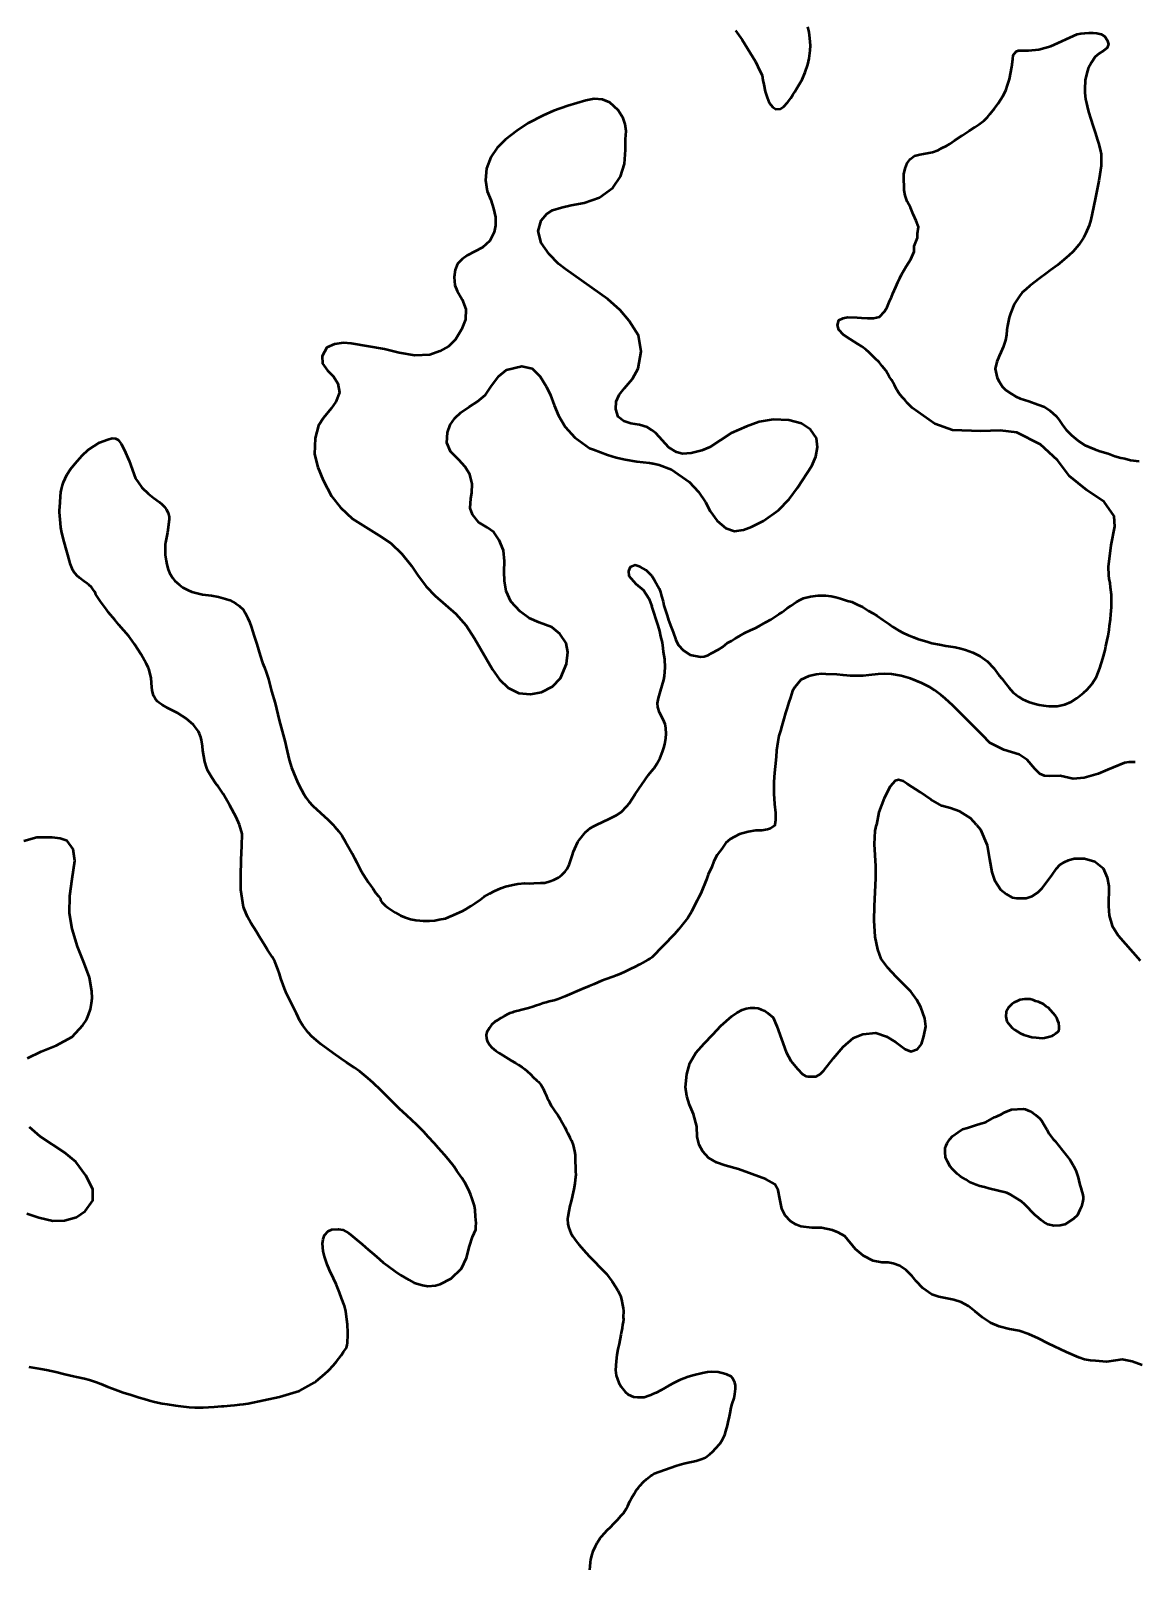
# Model space of a CAD drawing. Header units: metres. Extents: x 531395 to 538605, y 1843190 to 1853105.
# Drawn here: x 535329 to 536521, y 1847196 to 1848858 of the extents above; entities that cross this region are included whole.
import ezdxf

# ---------------------------------------------------------------- set-up
doc = ezdxf.new("R2010")
doc.units = ezdxf.units.M
doc.header["$LTSCALE"] = 4
doc.layers.add('2', color=7, linetype='Continuous', lineweight=53)

msp = doc.modelspace()

# ---------------------------------------------------------------- linework, layer by layer
at = {"layer": '2'}
for points in [[(536090.5, 1848858.36), (536097.61, 1848848.32), (536112.15, 1848824.97), (536116.91, 1848814.89), (536119.15, 1848810.29), (536120.03, 1848804.95), (536120.96, 1848800.27), (536122.65, 1848792.43), (536124.56, 1848786.05), (536126.88, 1848780.49), (536130.8, 1848775.76), (536134.16, 1848773.56), (536139.05, 1848773.87), (536142.9, 1848776.39), (536146.69, 1848780.58), (536150.16, 1848785.26), (536152.44, 1848789.02), (536154.64, 1848792.39), (536157.15, 1848796.43), (536160.28, 1848801.85), (536162.42, 1848805.72), (536165.91, 1848813.63), (536168.59, 1848821.72), (536170.18, 1848828.12), (536171.25, 1848836.79), (536171.39, 1848842.24), (536170.73, 1848850.2), (536170.25, 1848856.61), (536168.66, 1848862.52)], [(536376.87, 1848783.55), (536379.41, 1848787.61), (536382.49, 1848793.82), (536384.6, 1848799.41), (536386.59, 1848806.02), (536389.19, 1848819.31), (536390.33, 1848827.52), (536390.56, 1848831.86), (536393.75, 1848835.97), (536396.49, 1848836.88), (536407.21, 1848836.88), (536418.38, 1848838.02), (536431.15, 1848841.67), (536459.62, 1848854.39), (536463.83, 1848855.25), (536467.95, 1848855.72), (536472.35, 1848855.95), (536476.9, 1848856.07), (536481, 1848855.62), (536485.69, 1848854.46), (536489.47, 1848852.14), (536492.02, 1848848), (536493.54, 1848843.74), (536492.18, 1848839.67), (536488.23, 1848836.49), (536483.46, 1848833.74), (536479.17, 1848830.13), (536475.06, 1848823.8), (536471.72, 1848817.56), (536470.07, 1848812.55), (536468.34, 1848804.79), (536467.98, 1848795.24), (536468.04, 1848791.2), (536468.82, 1848784.25), (536469.72, 1848779.79), (536471.07, 1848773.55), (536472.16, 1848769.63), (536474, 1848763.71), (536476.85, 1848754.65), (536479.66, 1848747.01), (536481.39, 1848740.95), (536482.8, 1848736.55), (536484.61, 1848729.71), (536485.53, 1848724.99), (536485.83, 1848717.73), (536485.55, 1848712.09), (536484.25, 1848702.82), (536483.06, 1848696.03), (536480.87, 1848685.36), (536479.62, 1848677.92), (536477.55, 1848667.39), (536474.62, 1848654.02), (536472.71, 1848647.81), (536469.09, 1848639.45), (536466.52, 1848634.47), (536461.38, 1848626.85), (536455.3, 1848619.52), (536450.56, 1848615.33), (536443.33, 1848608.91), (536438.3, 1848604.96), (536430.98, 1848599.31), (536426.15, 1848595.9), (536419.4, 1848590.97), (536408.63, 1848582.46), (536404.6, 1848578.87), (536400.46, 1848575.15), (536397.37, 1848571.28), (536391.58, 1848562.55), (536387.73, 1848552.73), (536386.28, 1848548.26), (536384.29, 1848539.31), (536383.86, 1848534.96), (536383.19, 1848529.4), (536382.14, 1848523.68), (536379.71, 1848516.24), (536377.23, 1848510.48), (536375.46, 1848506.5), (536372.9, 1848500.35), (536371.28, 1848492.74), (536373.41, 1848483.07), (536375.28, 1848479.24), (536379.2, 1848473.29), (536382.58, 1848469.89), (536388.8, 1848465.64), (536393.52, 1848463.04), (536397.96, 1848460.67), (536407.55, 1848457.71), (536417.31, 1848454.38), (536424.27, 1848451.64), (536430.31, 1848447.76), (536437.01, 1848441.47), (536440.02, 1848437.9), (536444.38, 1848431.61), (536447.76, 1848427.04), (536453.67, 1848420.93), (536457.85, 1848417.36), (536461.86, 1848414.16), (536468.16, 1848410.31), (536472.43, 1848408.31), (536478.55, 1848406), (536484.39, 1848403.92)], [(536000, 1848426.43), (535995.08, 1848429.83), (535986.91, 1848432.44), (535977.28, 1848433.7), (535969.74, 1848436.38), (535963.81, 1848441.08), (535961.26, 1848449.09), (535961.67, 1848457.65), (535964.83, 1848464.8), (535970.38, 1848471.81), (535979.1, 1848482.09), (535985.36, 1848493.16), (535988.4, 1848511.62), (535985.76, 1848528.78), (535975.7, 1848544.86), (535965.88, 1848556.12), (535952.42, 1848568.13), (535906.74, 1848600.46), (535899.08, 1848606.14), (535889.02, 1848616.62), (535880.59, 1848628.9), (535877.29, 1848641.56), (535880.38, 1848653.02), (535886.45, 1848660.19), (535892.89, 1848664.17), (535902.36, 1848667.1), (535913.06, 1848669.63), (535926.78, 1848672.09), (535943.66, 1848678.03), (535957.78, 1848688.29), (535966.38, 1848700.61), (535970.71, 1848714.37), (535971.66, 1848729.46), (535971.62, 1848740.88), (535972.39, 1848749.64), (535971.16, 1848757.13), (535969.1, 1848763.79), (535963.57, 1848772.41), (535954.73, 1848780.77), (535946.7, 1848784.04), (535937.81, 1848784.52), (535928.83, 1848782.94), (535909.47, 1848777.03), (535893.93, 1848771.56), (535882.77, 1848766.49), (535866.47, 1848758.35), (535854.07, 1848750.02), (535841.89, 1848740.74), (535833.01, 1848731.73), (535826.02, 1848721.43), (535821.39, 1848709.26), (535820.25, 1848696.84), (535822.29, 1848684.79), (535825.98, 1848675.3), (535829.07, 1848666.28), (535831.03, 1848656.8), (535831.24, 1848647.56), (535829.78, 1848640.6), (535825.05, 1848631.21), (535817.05, 1848624.03), (535800.49, 1848615.32), (535795.02, 1848611.35), (535790.12, 1848606.14), (535787.41, 1848599.79), (535786.39, 1848591.91)], [(536495.61, 1848222.03), (536496.2, 1848227.18), (536496.74, 1848235.19), (536496.87, 1848243.29), (536496.66, 1848248.61), (536495.9, 1848256.48), (536495.35, 1848261.37), (536494.35, 1848265.69), (536493.88, 1848269.81), (536493.67, 1848278.65), (536496.52, 1848302.23), (536500.26, 1848322.39), (536499.8, 1848333.64), (536489.02, 1848349.12), (536470.28, 1848361.77), (536451.54, 1848376.78), (536438.42, 1848394.12), (536420.15, 1848411), (536394.39, 1848424.13), (536376.58, 1848426.01), (536355.5, 1848425.54), (536325.05, 1848426.48), (536305.84, 1848433.51), (536281.36, 1848450.81), (536276.37, 1848455.72), (536273.51, 1848459.18), (536270.7, 1848462.12), (536267.23, 1848466.29), (536264.71, 1848470.18), (536262.21, 1848474.98), (536258.94, 1848480.87), (536256.56, 1848484.65), (536252.86, 1848490.88), (536249.05, 1848495.79), (536245.7, 1848500.11), (536241.17, 1848504.42), (536234.69, 1848510.99), (536231.54, 1848513.51), (536226.99, 1848516.91), (536222.35, 1848519.9), (536214.47, 1848525.01), (536207.17, 1848529.67), (536202.27, 1848534.98), (536200.81, 1848539.9), (536202.29, 1848545.28), (536206.72, 1848547.61), (536211.41, 1848548.78), (536221.88, 1848548.4), (536226.49, 1848548.01), (536233.32, 1848547.47), (536239.56, 1848547.65), (536246.05, 1848549.03), (536251.65, 1848554.88), (536254.51, 1848559.63), (536257.24, 1848566.59), (536258.9, 1848570.43), (536260.55, 1848574.26), (536263.66, 1848581.39), (536265.83, 1848586.46), (536267.94, 1848590.87), (536269.96, 1848594.88), (536275.02, 1848603.27), (536279.95, 1848611.51), (536283.46, 1848619.73), (536283.63, 1848625.22), (536285.62, 1848630.66), (536287.02, 1848634.47), (536287.3, 1848638.93), (536288.14, 1848646.46), (536285.87, 1848652.72), (536282.57, 1848660.04), (536279.56, 1848667.13), (536276.09, 1848673.65), (536273.79, 1848680.17), (536272.64, 1848685.78), (536272.66, 1848690.21), (536272.54, 1848697.11), (536272.5, 1848703.23), (536273.78, 1848709.24), (536275.86, 1848715.08), (536279.14, 1848719.49), (536283.97, 1848722.9), (536289.52, 1848724.57), (536293.75, 1848725.17), (536299.5, 1848726.21), (536303.45, 1848727.05), (536309.45, 1848729.29), (536313.29, 1848731.15), (536318.57, 1848733.96), (536322.12, 1848736.06), (536327.06, 1848739.61), (536335.32, 1848744.98), (536342.99, 1848749.88), (536349.05, 1848753.95), (536353.53, 1848756.93), (536359.16, 1848761.35), (536362.82, 1848764.76), (536365.68, 1848768.34), (536370.22, 1848774.32), (536374.19, 1848779.59), (536376.87, 1848783.55)], [(535786.39, 1848591.91), (535787.07, 1848583.26), (535789.84, 1848577.01), (535794.99, 1848567.9), (535799.04, 1848557.16), (535798.71, 1848546.02), (535794.46, 1848535.29), (535787.84, 1848524.5), (535780.69, 1848517.42), (535770.88, 1848511.86), (535760.32, 1848508.05), (535744.03, 1848507.24), (535727.09, 1848510.23), (535711.22, 1848514.11), (535675.06, 1848520.15), (535666.87, 1848521.04), (535657.14, 1848519.48), (535648.93, 1848515.94), (535643.65, 1848506.59), (535644.14, 1848498.67), (535649.54, 1848491.11), (535656.15, 1848484.33), (535660.68, 1848476.88), (535662.45, 1848467.17), (535658.76, 1848457.15), (535653.66, 1848449.98), (535645.13, 1848439.94), (535639.75, 1848431.45), (535636.15, 1848417.88), (535635.69, 1848400.47), (535639.05, 1848386.42), (535644.88, 1848372.33), (535654, 1848355.06), (535663.71, 1848342.93), (535676.56, 1848330.62), (535705.49, 1848312.53), (535717.88, 1848304.26)], [(535840.97, 1848263.35), (535840.62, 1848273.87), (535840.85, 1848284.89), (535839.63, 1848296.28), (535835.09, 1848307.61), (535829.35, 1848316.21), (535822.27, 1848321.43), (535813.03, 1848326.83), (535806.13, 1848335.19), (535803.71, 1848342.13), (535804.53, 1848352.68), (535805.42, 1848358.93), (535805.8, 1848368.67), (535803.49, 1848378.43), (535798.29, 1848386.99), (535791.51, 1848394.29), (535782.6, 1848403.28), (535778.49, 1848412.72), (535779.12, 1848424), (535782.25, 1848432.34), (535787.26, 1848439.39), (535793.75, 1848445.64), (535802.73, 1848451.85), (535811.69, 1848457.31), (535820.19, 1848464.87), (535826.75, 1848474.36), (535834.69, 1848484.88), (535843.08, 1848491.56), (535859.63, 1848495.64), (535870.93, 1848493.07), (535879.58, 1848484.47), (535886.34, 1848473.51), (535890.55, 1848464.19), (535894.36, 1848453.64), (535899.33, 1848442.36), (535906.37, 1848430.02), (535916.73, 1848418.72), (535932.87, 1848406.9), (535937.01, 1848405.6), (535952.11, 1848399.73), (535961.49, 1848396.94), (535971.24, 1848394.62), (535983.86, 1848392.74), (535997.54, 1848391.22), (536001.02, 1848390.56)], [(536000, 1848390.75), (536008.09, 1848389.2), (536021.19, 1848384.03), (536040.32, 1848370.62), (536050.51, 1848359.84), (536058.06, 1848348.64), (536063.26, 1848339.11), (536070.65, 1848328.43), (536080.07, 1848320.58), (536089.5, 1848317.36), (536099.23, 1848318.92), (536107.92, 1848322.09), (536120.87, 1848328.44), (536136.9, 1848339.89), (536148.64, 1848352.03), (536157.57, 1848364.27), (536173.16, 1848387.85), (536177.46, 1848398.16), (536179.21, 1848408.17), (536177.86, 1848417.93), (536171.6, 1848427.34), (536161.83, 1848433.54), (536148.14, 1848437.23), (536131.32, 1848438.19), (536116.22, 1848435.47), (536102.34, 1848430.63), (536085.85, 1848423.22), (536062.58, 1848408.23), (536054.18, 1848404.46), (536042.56, 1848401.49), (536033.15, 1848400.83), (536026.66, 1848402.88), (536018.45, 1848407.64), (536004.57, 1848423.28), (536000, 1848426.43)], [(535362.05, 1848362.71), (535363.36, 1848367.09), (535364.46, 1848370.12), (535367.76, 1848378.12), (535372, 1848384.29), (535376.85, 1848390.41), (535381.76, 1848396.06), (535384.55, 1848399.04), (535391.07, 1848405.35), (535403.35, 1848413.25), (535412.02, 1848416.46), (535416.77, 1848417.89), (535420.44, 1848417.53), (535423.29, 1848416.1), (535426.61, 1848411.83), (535429.94, 1848405.65), (535435.16, 1848393.3), (535442.05, 1848374.28), (535444.82, 1848370.13), (535449.09, 1848364.59), (535456.07, 1848357.54), (535461.53, 1848353.22), (535468.1, 1848348.66), (535470.39, 1848346.63), (535473.53, 1848343.49), (535475.24, 1848341.27), (535477.52, 1848337.31)], [(536484.39, 1848403.92), (536493.18, 1848401.13), (536500.51, 1848398.56), (536506.97, 1848396.68), (536511.12, 1848395.72), (536517.42, 1848394.21), (536526.55, 1848393.02)], [(535554.45, 1848000), (535550.83, 1848008.26), (535544.2, 1848020.67), (535536.66, 1848033.57), (535531.83, 1848040.87), (535528.57, 1848044.96), (535524.49, 1848051.01), (535520.13, 1848058.36), (535518.73, 1848062.07), (535516.85, 1848067.89), (535514.8, 1848080.34), (535514.41, 1848084.77), (535513.5, 1848091.55), (535512.8, 1848094.49), (535511.27, 1848098.3), (535510.01, 1848100.82), (535504.94, 1848108.08), (535496.79, 1848114.75), (535487.91, 1848120.49), (535476.98, 1848126.11), (535470.76, 1848129.74), (535467.76, 1848131.69), (535466.03, 1848133.06), (535463.68, 1848135.57), (535461.73, 1848138.85), (535461.03, 1848140.7), (535460, 1848145.42), (535459.62, 1848148.75), (535458.96, 1848158.59), (535456.85, 1848167.41), (535455.8, 1848170.19), (535453.77, 1848174.18), (535448.29, 1848183.94), (535441.05, 1848195.3), (535438.59, 1848198.77), (535434.72, 1848204), (535424.14, 1848216.06), (535419.89, 1848221.37), (535413.04, 1848229.4), (535410.85, 1848232.65), (535404.16, 1848241.42), (535399.29, 1848248.96), (535398.78, 1848250.23), (535397.71, 1848252.16), (535395.87, 1848254.48), (535394.54, 1848256.62), (535391.82, 1848259.21), (535389.96, 1848260.69), (535386.15, 1848263.27), (535381.63, 1848266.85), (535378.81, 1848269.3), (535375.31, 1848273.37), (535374.24, 1848275.3), (535371.37, 1848282.34), (535370.67, 1848285.28), (535364.9, 1848305.88), (535362.44, 1848315.62), (535361.43, 1848321.19), (535360.88, 1848325.96), (535359.87, 1848337.81), (535359.91, 1848340.59), (535360.24, 1848342.92), (535360.93, 1848354.73), (535361.46, 1848359.5), (535362.05, 1848362.71)], [(535477.52, 1848337.31), (535478.38, 1848332.94), (535478.48, 1848330.05), (535476.5, 1848315.8), (535474.49, 1848305.05), (535474.26, 1848302.85), (535474.08, 1848296.06), (535474.23, 1848291.61), (535475.09, 1848285.3), (535475.9, 1848281.41), (535477.38, 1848275.9), (535478.89, 1848272.33), (535481.93, 1848266.88), (535484.6, 1848263.68), (535489.47, 1848259.17), (535493.17, 1848256.46), (535498.97, 1848253.38), (535503.01, 1848251.92), (535514.34, 1848249), (535524.4, 1848247.75), (535531.93, 1848246.33), (535539.42, 1848244.3), (535544.2, 1848242.68), (535550.53, 1848239.18), (535554.09, 1848236.57), (535558.7, 1848232.27), (535560.78, 1848228.89), (535563.62, 1848223.17), (535565.42, 1848219.15), (535567.3, 1848213.33), (535568.7, 1848209.62), (535570.48, 1848203.66), (535573.27, 1848195.17), (535576.75, 1848182.88), (535579.36, 1848174.97), (535581.4, 1848169.88), (535583.2, 1848164.78), (535585.65, 1848157.2), (535589.08, 1848144.31), (535592.88, 1848131.33), (535597.29, 1848113.11), (535603.69, 1848089.2), (535604.75, 1848084.25), (535608.18, 1848070.26), (535610.85, 1848061.87), (535615.89, 1848049.65), (535618.03, 1848044.7), (535621.51, 1848037.61), (535623.98, 1848033.06), (535626.62, 1848029.01), (535629.47, 1848025.24), (535633.9, 1848020.43), (535650.38, 1848005.42), (535655.57, 1848000)], [(535717.88, 1848304.26), (535729.88, 1848292.83), (535740.32, 1848279.92), (535746.96, 1848270.02), (535756.18, 1848257.5), (535765.87, 1848247.31), (535788.38, 1848227.93), (535799.42, 1848215.52), (535808.61, 1848201.28), (535821.32, 1848179.04), (535828, 1848167.96), (535835.28, 1848157.16), (535844.88, 1848147.82), (535856.21, 1848142.13), (535868.82, 1848141.22), (535880.85, 1848143.47), (535892.76, 1848149.49), (535901.52, 1848158.59), (535907.83, 1848173.87), (535909.28, 1848186.44), (535907.39, 1848196.24), (535900.81, 1848206.47), (535892.03, 1848213.43), (535878.39, 1848218.64), (535867.63, 1848223.11), (535857.94, 1848230.39), (535847.72, 1848241.39), (535842.78, 1848252.45), (535840.97, 1848263.35)], [(536000, 1848268.88), (535993.98, 1848275.28), (535987.58, 1848278.84), (535981.9, 1848280.62), (535976.57, 1848278.48), (535974.79, 1848274.22), (535975.15, 1848268.88), (535982.61, 1848260.35), (535991.13, 1848253.6), (535996.82, 1848244.71), (536000, 1848236.17)], [(536000, 1848268.88), (536003.47, 1848263.53), (536007.83, 1848255.37), (536009.33, 1848251.37), (536010.45, 1848247.2), (536012.17, 1848241.13), (536013.15, 1848237.07), (536016.6, 1848226.12), (536018.21, 1848221.08), (536021.14, 1848213.59), (536023.04, 1848208.33), (536025.94, 1848199.92), (536028.49, 1848194.61), (536034.42, 1848188.23), (536041.44, 1848183.81), (536052.51, 1848181.54), (536056.52, 1848181.86), (536060.78, 1848183.38), (536064.73, 1848185.39), (536071.96, 1848189.46), (536076.7, 1848192.47), (536081.99, 1848196.46), (536086.02, 1848198.87), (536090.65, 1848201.73), (536094.31, 1848203.97), (536100.57, 1848207.41), (536106.75, 1848210.45), (536111.72, 1848212.58), (536116.53, 1848215.07), (536123.13, 1848218.95), (536128.53, 1848221.9), (536132.08, 1848224), (536137.28, 1848227.58), (536140.94, 1848229.82), (536146.45, 1848234.09), (536150.46, 1848236.75), (536156.52, 1848240.82), (536160.32, 1848242.95), (536164.15, 1848244.81), (536171.5, 1848246.68), (536179.71, 1848247.87), (536188.21, 1848247.65), (536193.76, 1848246.97), (536198.97, 1848245.86), (536204.06, 1848244.61), (536211.65, 1848242.08), (536216.23, 1848240.77), (536222.81, 1848237.86), (536227.62, 1848235.66), (536234.24, 1848231.32), (536238.85, 1848228.58), (536243.46, 1848225.84), (536249.7, 1848221.33), (536256.17, 1848217.11), (536260.55, 1848214.08), (536267.03, 1848209.85), (536271.61, 1848207.37), (536276.27, 1848205.29), (536282.83, 1848202.64), (536287.07, 1848200.9), (536293.28, 1848198.99), (536297.43, 1848198.03), (536302.7, 1848196.4), (536310.97, 1848194.73), (536317.78, 1848193.28), (536327.85, 1848191.8), (536334, 1848190.41), (536338.98, 1848189.02), (536347.14, 1848186.02), (536354.99, 1848182.34), (536362.38, 1848176.92), (536369.63, 1848169.26), (536375.16, 1848161.8), (536378.2, 1848157.97), (536382.93, 1848151.86), (536385.94, 1848148.28), (536390.72, 1848142.83), (536396.56, 1848138.4), (536400.63, 1848135.86), (536407.22, 1848132.95), (536414.51, 1848130.64), (536418.81, 1848129.56), (536423.19, 1848128.88), (536429.14, 1848128.12), (536438.12, 1848128.22), (536446.27, 1848129.92), (536453.11, 1848132.9), (536459.2, 1848136.72), (536466.63, 1848142.51), (536470.66, 1848146.09), (536475.6, 1848151.99), (536480.56, 1848159.98), (536484.21, 1848169.25), (536487.46, 1848179.79), (536489.85, 1848188.66), (536490.64, 1848193.18), (536492.27, 1848199.62), (536493.06, 1848204.14), (536494.14, 1848210.78), (536494.7, 1848215.02), (536495.61, 1848222.03)], [(536000, 1848058.11), (536002.45, 1848061.18), (536005.44, 1848065.82), (536009.15, 1848072.24), (536011.69, 1848078.65), (536013.03, 1848082.97), (536014.25, 1848087.15), (536015.22, 1848093.65), (536015.5, 1848098.11), (536015.2, 1848104.21), (536014.31, 1848108.67), (536012.16, 1848113.9), (536008.34, 1848121.16), (536006.64, 1848126.97), (536006.29, 1848131.23), (536007.12, 1848136.67), (536009.37, 1848144.48), (536011.42, 1848150.58), (536013.1, 1848156.5), (536013.81, 1848160.62), (536014.34, 1848169.81), (536013.95, 1848179.02), (536012.8, 1848186.97), (536012.47, 1848190.98), (536011.67, 1848197.04), (536009.95, 1848203.56), (536008.58, 1848209.06), (536006.86, 1848215.24), (536000, 1848236.17)], [(536397.17, 1848075.9), (536380.36, 1848081.13), (536365.42, 1848088.61), (536357.58, 1848096.83), (536332.93, 1848121.2), (536325.42, 1848128.83), (536317.14, 1848136.37), (536312.68, 1848140.17), (536305.43, 1848145.48), (536300.39, 1848148.56), (536291.94, 1848152.96), (536285.9, 1848155.66), (536279.78, 1848157.97), (536269.39, 1848161.11), (536258.91, 1848162.66), (536251.7, 1848163.03), (536244.58, 1848162.61), (536234.65, 1848161.63), (536228.59, 1848161.08), (536222.49, 1848160.78), (536214.65, 1848160.94), (536207.01, 1848161.65), (536200, 1848162.55), (536188.24, 1848162.79), (536183.92, 1848162.96), (536177.6, 1848162.38), (536169.71, 1848160.7), (536161.19, 1848156.49), (536154.5, 1848148.7), (536152.22, 1848144.66), (536149.77, 1848137.47), (536148.23, 1848132.61), (536146.07, 1848125.19), (536144.7, 1848121.13), (536142.71, 1848114.52), (536140.69, 1848106.99), (536138.95, 1848101.58), (536137.35, 1848096.06), (536136.1, 1848089.79), (536134.72, 1848080.12), (536134.3, 1848073.42), (536133.25, 1848063), (536132.58, 1848056.28), (536131.85, 1848046.55), (536131.88, 1848040.43), (536132.07, 1848033.02), (536132.33, 1848028.35), (536132.77, 1848022.15), (536133.67, 1848012.99), (536133.68, 1848004.78), (536133.04, 1848000)], [(536522.5, 1848067.71), (536515.6, 1848067.59), (536511, 1848066.81), (536492.42, 1848059.45), (536482.33, 1848054.96), (536467.39, 1848050.85), (536455.44, 1848049.73), (536441.25, 1848052.72), (536430.04, 1848052.35), (536424.44, 1848052.72), (536419.21, 1848054.96), (536413.98, 1848060.57), (536405.76, 1848070.29), (536397.17, 1848075.9)], [(535940.41, 1848000), (535953.99, 1848006.35), (535961.85, 1848010.52), (535966.79, 1848013.75), (535973.12, 1848019.93), (535975.43, 1848022.95), (535982.18, 1848032.9), (535996.31, 1848053.82), (536001.65, 1848060.03)], [(536350.77, 1848000), (536344.62, 1848006.96), (536332.76, 1848014.42), (536322.98, 1848017.92), (536313.45, 1848020.33), (536301.52, 1848027.28), (536290.02, 1848035.1), (536276.14, 1848044.21), (536271.69, 1848047.15), (536266.7, 1848048.45), (536263.05, 1848047.62), (536257.65, 1848041.28), (536251.04, 1848028.55), (536245.55, 1848013.58), (536242.8, 1848000)], [(535797.94, 1847613.22), (535794.76, 1847618.47), (535789.5, 1847626.06), (535785.96, 1847631.08), (535780.05, 1847638.49), (535776.16, 1847643.28), (535769.71, 1847650.44), (535765.05, 1847655.32), (535758.39, 1847662.65), (535753.68, 1847667.92), (535746.02, 1847675.7), (535740.87, 1847680.62), (535735.33, 1847685.7), (535727.02, 1847693.31), (535721.31, 1847699.03), (535713.01, 1847707.31), (535707.21, 1847712.92), (535698.86, 1847720.91), (535693.21, 1847726.06), (535684.38, 1847733.23), (535678.46, 1847737.41), (535669.99, 1847743.09), (535664.48, 1847747.12), (535655.67, 1847753.24), (535650.18, 1847757.09), (535642.37, 1847762.75), (535640.02, 1847764.96), (535632.82, 1847771.17), (535628.52, 1847775.44), (535622.99, 1847782.89), (535619.83, 1847787.96), (535615.94, 1847795.99), (535612.27, 1847803.85), (535605.24, 1847817.61), (535603.21, 1847822.81), (535601.67, 1847827.1), (535599.25, 1847833.97), (535597.72, 1847838.94), (535595.8, 1847844.05), (535592.58, 1847852.06), (535589.8, 1847857.16), (535584.81, 1847864.87), (535581.61, 1847870.31), (535576.23, 1847878.84), (535572.49, 1847884.88), (535566.86, 1847893.94), (535563.26, 1847900.39), (535558.9, 1847910.84), (535555.77, 1847929.58), (535555.77, 1847944.28), (535556.36, 1847961.92), (535556.95, 1847977.21), (535557.54, 1847990.15), (535554.45, 1848000)], [(535655.57, 1848000), (535657.26, 1847998.24), (535661.83, 1847992.81), (535664.98, 1847988.27), (535669.21, 1847981.63), (535672.04, 1847976.53), (535676.11, 1847968.98), (535678.66, 1847963.88), (535681.25, 1847959.01), (535685.32, 1847951.15), (535687.89, 1847946.86), (535691.56, 1847940.84), (535693.51, 1847937.95), (535696.35, 1847933.84), (535698.55, 1847930.93), (535701.99, 1847926.21), (535704.62, 1847922.96), (535706.83, 1847919.99), (535706.9, 1847918.36), (535708.21, 1847916.45), (535709.99, 1847914.61), (535712.31, 1847912.34), (535714.97, 1847910.23), (535719.31, 1847907.23), (535722.68, 1847905.2), (535728.51, 1847901.89), (535732.94, 1847900.11), (535739.1, 1847898.04), (535745.18, 1847896.69), (535749.21, 1847896.31), (535753.08, 1847896.28), (535759.63, 1847896.07), (535765.73, 1847896.66), (535770.23, 1847897.42), (535776.96, 1847898.81), (535781.01, 1847900.36), (535785.4, 1847902.08), (535789.43, 1847903.88), (535795.14, 1847906.71), (535798.9, 1847908.72), (535805, 1847912.33), (535809.02, 1847915.21), (535814.83, 1847919.27), (535818.61, 1847922.13), (535824.96, 1847925.76), (535829.75, 1847928.25), (535837, 1847931.39), (535842.1, 1847933.19), (535849.86, 1847935.05), (535855.19, 1847936.03), (535862.85, 1847936.68), (535867.81, 1847936.65), (535872.63, 1847936.73), (535879.6, 1847937.05), (535884.4, 1847937.37), (535890.39, 1847938.91), (535894.2, 1847940.44), (535899.33, 1847943.09), (535902.55, 1847945.51), (535906.46, 1847949.35), (535908.54, 1847952.25), (535910.8, 1847956.74), (535912, 1847959.9), (535913.07, 1847963.17), (535914.04, 1847966.3), (535915.53, 1847971.19), (535916.84, 1847974.48), (535920.15, 1847981.39), (535921.28, 1847983.09), (535925.36, 1847988.52), (535928.34, 1847992.01), (535933.52, 1847996.36), (535937.48, 1847998.63), (535940.41, 1848000)], [(536133.04, 1848000), (536132.95, 1847999.05), (536128.43, 1847996.1), (536125.18, 1847994.93), (536118.79, 1847993.76), (536112.39, 1847993.76), (536104.29, 1847992.43), (536094.99, 1847989.77), (536089.33, 1847987.1), (536084.68, 1847984.43), (536080.03, 1847980.43), (536075.71, 1847974.1), (536070.72, 1847967.43), (536067.06, 1847960.77), (536064.74, 1847954.43), (536061.08, 1847946.1), (536059.09, 1847940.77), (536053.1, 1847925.77), (536050.78, 1847921.77), (536049.12, 1847918.1), (536045.46, 1847911.43), (536042.8, 1847905.77), (536038.81, 1847899.43), (536034.82, 1847894.1), (536028.84, 1847886.77), (536024.52, 1847881.77), (536000, 1847856.45)], [(536291.33, 1847762.89), (536294, 1847771.4), (536296.04, 1847781.76), (536295.14, 1847790.39), (536290.8, 1847802.71), (536286.41, 1847810.83), (536280.11, 1847819.69), (536264.02, 1847835.72), (536254.94, 1847845.23), (536247.78, 1847854.96), (536244.32, 1847865.23), (536241.25, 1847878.67), (536240.39, 1847896.36), (536240.62, 1847912.01), (536242.3, 1847942.17), (536242.19, 1847955.2), (536240.82, 1847979.08), (536241.44, 1847993.27), (536242.8, 1848000)], [(536350.77, 1848000), (536355.42, 1847994.74), (536362.45, 1847977.77), (536365.05, 1847962.76), (536367.5, 1847948.57), (536370.46, 1847940.14), (536374.32, 1847933.99), (536377.04, 1847930.12), (536383.4, 1847925.1), (536389.31, 1847921.46), (536394.31, 1847920.78), (536399.99, 1847920.55), (536404.76, 1847920.78), (536411.12, 1847922.83), (536417.25, 1847926.7), (536421.79, 1847931.48), (536431.83, 1847944.64), (536437.37, 1847952.61), (536441.12, 1847956.81), (536445.8, 1847959.67), (536450.24, 1847961.73), (536456.4, 1847963.33), (536463.58, 1847963.44), (536467.8, 1847963.33), (536478.72, 1847960.42), (536488, 1847952.88), (536492.25, 1847943.13), (536494.12, 1847933.54), (536493.7, 1847912.04), (536494.25, 1847901.75), (536497.56, 1847890.82), (536497.56, 1847890.82), (536504.16, 1847880.38), (536527.78, 1847853.36)], [(535325.51, 1847747.77), (535340.09, 1847754.95), (535356.26, 1847761.46), (535373.62, 1847770.7), (535385.31, 1847783.26), (535389.24, 1847789.26), (535391.21, 1847794.42), (535393.42, 1847800.57), (535394.64, 1847806.96), (535395.13, 1847812.61), (535394.95, 1847820.06), (535392.49, 1847834.76), (535386.58, 1847850.45), (535379.45, 1847868.27), (535373.47, 1847887.31), (535370.62, 1847904.44), (535371.24, 1847923.27), (535373.54, 1847941.53), (535376.57, 1847960.96), (535374.78, 1847973.58), (535368.26, 1847982.42), (535360.61, 1847985.2), (535352.06, 1847986.36), (535335.46, 1847986.38), (535321.39, 1847982.27)], [(536000, 1847856.45), (535997.96, 1847855.08), (535995.89, 1847853.99), (535990.03, 1847850.85), (535986.9, 1847848.94), (535981.31, 1847846.08), (535977.37, 1847844.27), (535970.97, 1847841.11), (535966.84, 1847839.29), (535962.46, 1847837.36), (535957.98, 1847835.67), (535950.75, 1847833.16), (535945.72, 1847831.16), (535937.85, 1847827.66), (535932.51, 1847825.45), (535924.6, 1847822.28), (535919.52, 1847820.02), (535911.25, 1847816.38), (535905.91, 1847814.18), (535898.77, 1847811.59), (535894.5, 1847810.18), (535888.97, 1847808.87), (535885.73, 1847807.99), (535882.58, 1847807.04), (535879.21, 1847805.82), (535874.47, 1847804.18), (535871.42, 1847803.16), (535866.8, 1847801.87), (535862.59, 1847800.71), (535859.68, 1847799.88), (535855.78, 1847798.92), (535853.82, 1847798.53), (535851.07, 1847797.71), (535849.46, 1847797.19), (535846.74, 1847796.2), (535844.43, 1847795.18), (535840.34, 1847793.04), (535837.21, 1847791.17), (535832.29, 1847788.18), (535830.9, 1847787.18), (535826.98, 1847783.55), (535824.48, 1847780.59), (535821.94, 1847775.86), (535821.18, 1847773.02), (535821.31, 1847769.02), (535822.13, 1847766.27), (535824.61, 1847762.22), (535827.11, 1847759.33), (535831.66, 1847755.43), (535834.75, 1847753.28), (535839.42, 1847750.48), (535842.2, 1847748.88), (535845.08, 1847747.04), (535848.23, 1847745.15), (535852.79, 1847742.59), (535855.86, 1847740.6), (535860.11, 1847737.84), (535862.75, 1847735.92), (535865.35, 1847733.72), (535869.38, 1847729.92), (535871.87, 1847727.2), (535875.63, 1847723.63), (535877.65, 1847722.02), (535880.42, 1847718.33), (535881.53, 1847716.71), (535882.67, 1847714.75), (535884.56, 1847710.71), (535885.67, 1847708.33), (535887.1, 1847704.65), (535888.29, 1847702.36), (535889.4, 1847699.99), (535891.34, 1847696.2), (535893.08, 1847693.48), (535896.09, 1847689.15), (535898.38, 1847685.99), (535901.4, 1847681.49), (535903.29, 1847678.2), (535905.95, 1847673.24), (535907.51, 1847669.91), (535909.23, 1847666.6), (535911.62, 1847661.87), (535913.34, 1847658.56), (535915.18, 1847653.51), (535915.96, 1847650.34), (535916.56, 1847647.32), (535917.13, 1847643.12), (535917.24, 1847640.04), (535917.34, 1847634.87), (535917.45, 1847631.04), (535917.62, 1847625.21), (535917.81, 1847621.47), (535917.26, 1847616.06), (535916.79, 1847612.24), (535915.75, 1847606.02), (535914.5, 1847599.53), (535914.05, 1847597.64), (535912.65, 1847591.71), (535911.59, 1847587.91), (535910.24, 1847582.24), (535909.28, 1847576.11), (535909.1, 1847574)], [(536173.15, 1847564.16), (536161.04, 1847565.75), (536161.04, 1847565.75), (536155.71, 1847567.81), (536149.81, 1847571.33), (536144.03, 1847577.45), (536140.47, 1847584.91), (536140.47, 1847584.91), (536138.36, 1847595.66), (536136.73, 1847605.06), (536132.99, 1847611.31), (536123.41, 1847616.77), (536093.59, 1847627.65), (536079.31, 1847631.82), (536069.9, 1847634.82), (536061.32, 1847640.08), (536055.35, 1847646.93), (536051.18, 1847654.1), (536049.22, 1847662.6), (536048.58, 1847673.74), (536045.2, 1847687.04), (536040.69, 1847697.18), (536037.75, 1847706.65), (536036.62, 1847716.44), (536037.81, 1847730.37), (536041.18, 1847742.19), (536047.53, 1847753.38), (536056.47, 1847763.69), (536066.05, 1847773.1), (536074.64, 1847782.72), (536086.6, 1847792.94), (536092.4, 1847797.11), (536097.59, 1847799.78), (536102.19, 1847801.27), (536106.79, 1847802.01), (536111.53, 1847802.01), (536114.94, 1847801.57), (536118.35, 1847800.38), (536122.06, 1847798.74), (536125.17, 1847796.51), (536131.16, 1847791.64), (536135.06, 1847782.18), (536145.41, 1847754.27), (536150.41, 1847744.81), (536157.32, 1847736.25), (536162.8, 1847730.54), (536166.46, 1847728.3), (536168.7, 1847727.89), (536172.35, 1847727.69), (536175.61, 1847727.69), (536177.64, 1847727.69), (536181.91, 1847730.34), (536183.94, 1847732.17), (536185.97, 1847734.42), (536196.5, 1847747.8), (536206.82, 1847760.1), (536217.98, 1847769.8), (536228.09, 1847773.78), (536242.06, 1847775.07), (536253.5, 1847771.23), (536263.91, 1847765.1), (536273.85, 1847757.42), (536280.08, 1847754.8), (536287, 1847757.43), (536291.33, 1847762.89)], [(535324.64, 1847579.62), (535337.52, 1847575.4), (535352.7, 1847571.88), (535365.28, 1847572.16), (535378.22, 1847575.81), (535387.81, 1847582.31), (535395.84, 1847593.92), (535395.95, 1847606), (535388.53, 1847620.77), (535377.77, 1847635.47), (535365.47, 1847645.8), (535339.21, 1847663.12), (535327.5, 1847672.98)], [(535635.63, 1847397.19), (535637.4, 1847398.49), (535641.97, 1847402.36), (535646.82, 1847406.6), (535650.53, 1847409.95), (535655.96, 1847415.68), (535659.48, 1847419.93), (535664.42, 1847426.35), (535667, 1847430.36), (535670.23, 1847434.56), (535670.88, 1847437.97), (535671.04, 1847439.89), (535671.73, 1847448.74), (535671.72, 1847451.31), (535671.22, 1847459.73), (535670.57, 1847465.37), (535669.33, 1847474.37), (535667.9, 1847480.11), (535664.85, 1847488.33), (535662.63, 1847494.36), (535658.8, 1847503.54), (535656.1, 1847509.61), (535651.81, 1847518.64), (535649.4, 1847524.65), (535646.39, 1847533.35), (535644.86, 1847539.17), (535644.2, 1847547.38), (535644.88, 1847552.13), (535646.49, 1847556.32), (535650.46, 1847560.68), (535654.36, 1847562.37), (535661.34, 1847562.99), (535666.11, 1847562.12), (535672.71, 1847558.6), (535676.7, 1847555.44), (535680.75, 1847551.72), (535687.17, 1847546.46), (535693.61, 1847541.01), (535697.96, 1847537.23), (535702.62, 1847533.2), (535709.82, 1847526.98), (535714.93, 1847523.1), (535722.97, 1847517.08), (535728.75, 1847513.17), (535737.56, 1847507.91), (535743.26, 1847504.76), (535752.13, 1847502.17), (535757.95, 1847501.32), (535766.18, 1847501.79), (535771.31, 1847503.53), (535783.25, 1847509.65), (535794.3, 1847520.15), (535799.82, 1847531.76), (535803.14, 1847544.48), (535806.45, 1847554.43), (535809.72, 1847562.57), (535810.04, 1847565.56), (535810.25, 1847569.49), (535809.63, 1847576.47), (535809.31, 1847583.39), (535808.47, 1847588.15), (535805.96, 1847595.76), (535804.14, 1847600.79), (535802.03, 1847605.88), (535797.94, 1847613.22)], [(535909.1, 1847574), (535909.37, 1847568.1), (535910.25, 1847564.11), (535912.48, 1847558.6), (535914.57, 1847555), (535918.35, 1847549.75), (535921.1, 1847546.23), (535924.23, 1847543), (535928.69, 1847537.67), (535933.15, 1847533.08), (535936.01, 1847530.07), (535938.7, 1847527.04), (535943.06, 1847522.54), (535947.71, 1847517.81), (535950.93, 1847514.51), (535954.14, 1847510.62), (535957.13, 1847506.45), (535961.19, 1847500.24), (535963.39, 1847496.4), (535966.06, 1847490.69), (535967.25, 1847486.9), (535968.51, 1847481.11), (535969.17, 1847477.6), (535969.48, 1847474.46), (535969.27, 1847467.42), (535969.28, 1847465.71), (535969, 1847462.34), (535968.53, 1847459.81), (535967.97, 1847455.65), (535967.11, 1847450.69), (535966.58, 1847448.72), (535964.66, 1847438.97), (535963.22, 1847433.28), (535962.15, 1847426.96), (535961.59, 1847420.23), (535960.91, 1847410.53), (535961.5, 1847404.6), (535964.32, 1847396.73), (535966.83, 1847392.35), (535971.37, 1847386.88), (535974.53, 1847384.2), (535980.25, 1847381.72), (535984.71, 1847381.09), (535991.92, 1847381.35), (535996.88, 1847382.88), (536000, 1847384.13)], [(536529.8, 1847415.77), (536519.3, 1847419.83), (536508.51, 1847421.81), (536501.06, 1847420.95), (536491.42, 1847419.51), (536479.36, 1847420.34), (536474.06, 1847420.75), (536467.52, 1847421.98), (536461.4, 1847424.03), (536448.18, 1847429.74), (536428.22, 1847439.17), (536418, 1847444.56), (536407.62, 1847449.5), (536396.99, 1847452.9), (536386.76, 1847454.63), (536375.3, 1847457.72), (536365.89, 1847461.69), (536357.5, 1847467.19), (536349.49, 1847473.91), (536342.37, 1847479.55), (536334.52, 1847484.03), (536326.47, 1847486.55), (536310.16, 1847489.62), (536302.66, 1847492.09), (536292.9, 1847499.04), (536285.65, 1847506.71), (536281.28, 1847511.92), (536274.79, 1847518.6), (536268.1, 1847523.33), (536261.02, 1847525.85), (536255.31, 1847526.69), (536248.71, 1847526.9), (536239.36, 1847528.51), (536228.7, 1847534.06), (536220.01, 1847541.14), (536208.68, 1847555.13), (536201.52, 1847559.26), (536195.32, 1847561.67), (536183.6, 1847564.19), (536173.15, 1847564.16)], [(535326.9, 1847414.21), (535333.16, 1847413.03), (535339.71, 1847412), (535346.06, 1847410.94), (535355.84, 1847408.49), (535365.8, 1847406.27), (535375.26, 1847403.88), (535378.27, 1847403.39), (535386.93, 1847401.44), (535392.29, 1847399.85), (535399.94, 1847397.57), (535404.6, 1847395.58), (535412.02, 1847392.53), (535417.31, 1847390.61), (535425.79, 1847387.48), (535428.76, 1847386.46), (535437.52, 1847383.67), (535446.17, 1847380.98), (535451.52, 1847379.39), (535457.11, 1847377.61), (535462.56, 1847376.13), (535470.88, 1847374.46), (535476.46, 1847373.63), (535485.17, 1847372.21), (535491.17, 1847371.43), (535500.13, 1847370.57), (535506.29, 1847370.23), (535515.27, 1847370.11), (535521.14, 1847370.37), (535527.21, 1847370.86), (535535.05, 1847371.46), (535537.46, 1847371.63), (535544.77, 1847372.27), (535548.93, 1847372.75), (535554.97, 1847373.45), (535558.83, 1847373.79), (535563.92, 1847374.49), (535597.75, 1847381.52), (535619.17, 1847388.01), (535635.63, 1847397.19)], [(536000, 1847296.84), (536002.77, 1847298.7), (536025.89, 1847306.84), (536030.66, 1847308.49), (536036, 1847310.06), (536047.82, 1847312.48), (536054.35, 1847314.48), (536058.06, 1847316.15), (536062.9, 1847319.66), (536066, 1847322.5), (536068.95, 1847325.79), (536073.4, 1847330.98), (536075.91, 1847334.79), (536078.85, 1847340.66), (536080.21, 1847344.53), (536082, 1847350.45), (536082.61, 1847354.24), (536083.92, 1847360.2), (536084.71, 1847364.01), (536085.92, 1847370.06), (536087.07, 1847374.1), (536088.92, 1847380.31), (536089.78, 1847384.41), (536090.42, 1847390.39), (536090.4, 1847393.82), (536089.72, 1847397.27), (536087.71, 1847401.42), (536085.65, 1847403.56), (536081.03, 1847405.69), (536077.55, 1847406.91), (536071.59, 1847408.22), (536064.88, 1847408.58), (536060.07, 1847408.12), (536054.93, 1847407.24), (536045.75, 1847405.12), (536039.3, 1847403.23), (536030.02, 1847399.49), (536024.34, 1847396.64), (536018.78, 1847393.71), (536010.19, 1847388.9), (536004.62, 1847385.97), (536000, 1847384.13)], [(535933.15, 1847194.71), (535933.33, 1847198.15), (535933.82, 1847202.86), (535934.33, 1847205.86), (535935.62, 1847211.14), (535936.73, 1847214.69), (535939.12, 1847220.28), (535940.89, 1847223.81), (535944.12, 1847228.74), (535945.47, 1847230.23), (535949.15, 1847234.46), (535951.6, 1847237.11), (535955.68, 1847241.2), (535958.57, 1847244.19), (535962.88, 1847248.77), (535966.92, 1847253.23), (535969.45, 1847255.99), (535972.34, 1847260.51), (535974.06, 1847263.74), (535976.43, 1847268.67), (535978.12, 1847272.1), (535980.81, 1847276.78), (535982.81, 1847279.95), (535986.05, 1847284.03), (535987.23, 1847285.31), (535991.19, 1847289.66), (535994.28, 1847292.49), (535999.51, 1847296.51), (536000, 1847296.84)]]:
    msp.add_lwpolyline(points, dxfattribs=at)
for points in [[(536417.82, 1847808.45), (536414.73, 1847809.45), (536412.48, 1847810.26), (536409.09, 1847811.49), (536402.86, 1847811.58), (536397.82, 1847810.73), (536395.52, 1847809.65), (536391.67, 1847807.85), (536389.19, 1847805.94), (536385.76, 1847802.84), (536382.82, 1847797.91), (536382.61, 1847792.75), (536383.76, 1847787.47), (536385.37, 1847785.23), (536389.13, 1847780.8), (536392.41, 1847778.2), (536398.23, 1847774.55), (536402.22, 1847772.85), (536407.26, 1847771.28), (536410.89, 1847770.35), (536415.51, 1847770.07), (536421.8, 1847769.45), (536424.47, 1847769.76), (536430.28, 1847770.97), (536432.88, 1847771.81), (536434.66, 1847772.83), (536436.37, 1847774.38), (536438.14, 1847775.4), (536440.09, 1847777.25), (536440.38, 1847779.44), (536440.36, 1847781.87), (536439.93, 1847785.61), (536438.85, 1847787.91), (536437.65, 1847791.29), (536436.34, 1847793.3), (536433.83, 1847796.25), (536428.52, 1847802.39), (536425.91, 1847803.98), (536423.23, 1847806.11)], [(536383.64, 1847602.03), (536364.16, 1847606.8), (536359.41, 1847608.14), (536354.66, 1847609.48), (536350.74, 1847610.65), (536343.38, 1847613.58), (536339.27, 1847616.35), (536333.74, 1847619.76), (536330.17, 1847622.59), (536324.98, 1847627.67), (536322.48, 1847630.62), (536319.43, 1847635.94), (536317.57, 1847640.32), (536317.12, 1847646.49), (536317.23, 1847650.28), (536318.22, 1847653.37), (536319.27, 1847655.93), (536322.04, 1847660.03), (536325.17, 1847663.37), (536331.14, 1847667.84), (536335.93, 1847670.83), (536341.14, 1847672.52), (536350.02, 1847675.17), (536355.76, 1847676.92), (536360.97, 1847678.6), (536370.38, 1847683.75), (536372.45, 1847684.53), (536377.84, 1847687.04), (536380.85, 1847689.01), (536388.61, 1847692.08), (536401.47, 1847693.03), (536403.43, 1847692.44), (536408.54, 1847690.33), (536411.99, 1847688.57), (536414.67, 1847686.45), (536419.13, 1847682.91), (536421.34, 1847680.19), (536424.75, 1847674.1), (536426.78, 1847670.55), (536429.17, 1847666.24), (536433.95, 1847660.03), (536435.8, 1847658.08), (536443.73, 1847647.92), (536448.15, 1847642.49), (536452.26, 1847637.29), (536455.67, 1847631.19), (536458.42, 1847626.11), (536460.89, 1847618.83), (536461.56, 1847615.39), (536462.65, 1847610.65), (536463.55, 1847607.51), (536464.82, 1847603.6), (536465.36, 1847601.23), (536466.03, 1847597.8), (536466.34, 1847595.13), (536465.65, 1847591.81), (536464.54, 1847587.35), (536462.78, 1847583.9), (536459.96, 1847577.9), (536455.83, 1847573.91), (536446.25, 1847567.93), (536441.51, 1847566.84), (536434.51, 1847566.57), (536428.4, 1847568.02), (536423.23, 1847570.67), (536420.84, 1847572.55), (536417.87, 1847574.91), (536413.94, 1847578.51), (536403.02, 1847589.68), (536399.36, 1847593.21), (536392.85, 1847597.15), (536387.88, 1847600.11)]]:
    msp.add_lwpolyline(points, close=True, dxfattribs=at)

doc.saveas('drawing.dxf')
